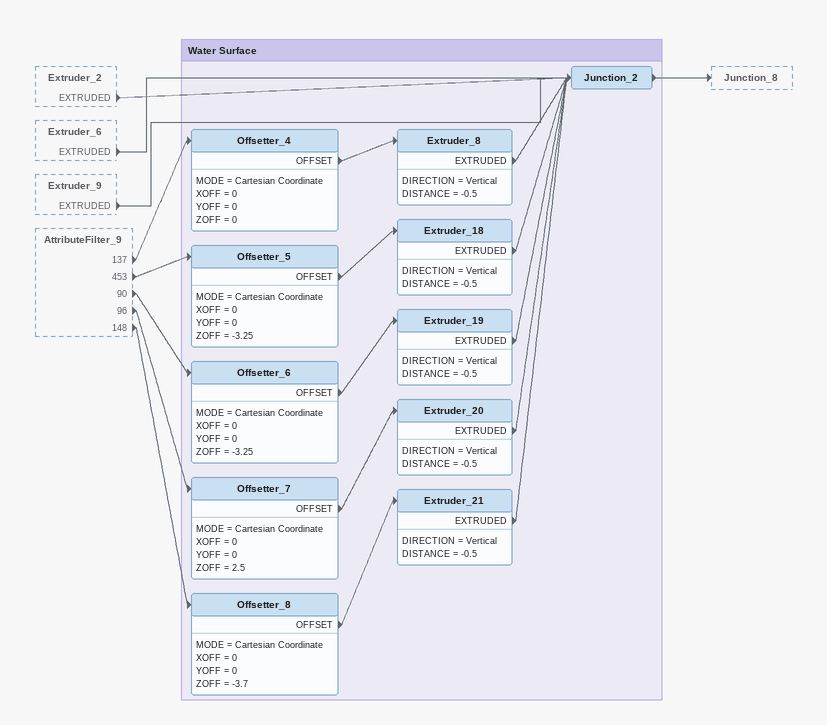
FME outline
Extruder_2 [outside]
    EXTRUDED -> Junction_2
Extruder_6 [outside]
    EXTRUDED -> Junction_2
Extruder_9 [outside]
    EXTRUDED -> Junction_2
AttributeFilter_9 [outside]
    137 -> Offsetter_4
    453 -> Offsetter_5
    90 -> Offsetter_6
    96 -> Offsetter_7
    148 -> Offsetter_8

Bookmark: Water Surface
Offsetter_4
    MODE = Cartesian Coordinate
    XOFF = 0
    YOFF = 0
    ZOFF = 0
    OFFSET -> Extruder_8
Extruder_8
    DIRECTION = Vertical
    DISTANCE = -0.5
    EXTRUDED -> Junction_2
Offsetter_5
    MODE = Cartesian Coordinate
    XOFF = 0
    YOFF = 0
    ZOFF = -3.25
    OFFSET -> Extruder_18
Extruder_18
    DIRECTION = Vertical
    DISTANCE = -0.5
    EXTRUDED -> Junction_2
Offsetter_6
    MODE = Cartesian Coordinate
    XOFF = 0
    YOFF = 0
    ZOFF = -3.25
    OFFSET -> Extruder_19
Extruder_19
    DIRECTION = Vertical
    DISTANCE = -0.5
    EXTRUDED -> Junction_2
Offsetter_7
    MODE = Cartesian Coordinate
    XOFF = 0
    YOFF = 0
    ZOFF = 2.5
    OFFSET -> Extruder_20
Extruder_20
    DIRECTION = Vertical
    DISTANCE = -0.5
    EXTRUDED -> Junction_2
Offsetter_8
    MODE = Cartesian Coordinate
    XOFF = 0
    YOFF = 0
    ZOFF = -3.7
    OFFSET -> Extruder_21
Extruder_21
    DIRECTION = Vertical
    DISTANCE = -0.5
    EXTRUDED -> Junction_2
Junction_2
    -> Junction_8
